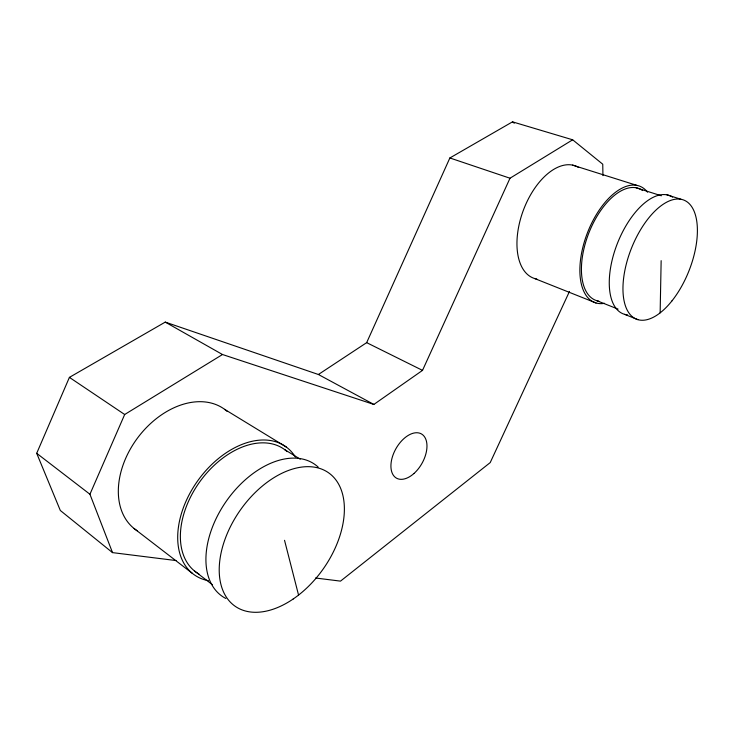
<?xml version="1.0" encoding="UTF-8"?>
<svg xmlns="http://www.w3.org/2000/svg" width="734" height="734" viewBox="0 0 734 734"><rect width="100%" height="100%" fill="white"/><g stroke="black" fill="none" stroke-linecap="round" stroke-linejoin="round"><path stroke-width="1.1" d="M660.141 312.849L661.15 260.653M176.032 560.556L112.522 552.619L60.316 510.479L36.7 453.309L69.409 377.377L165.251 322.107L318.391 374.496L373.863 404.434L422.518 370.376L510.002 178.224L572.667 139.799L602.752 164.214L602.935 175.609M112.522 552.619L89.933 494.257L124.679 414.508L222.503 354.522L373.863 404.434M318.391 374.496L366.661 342.65L449.869 157.966L512.497 121.844L572.667 139.799M569.483 291.416L490.22 462.585L340.503 581.126L315.547 578.007M572.492 165.113L636.837 185.372M666.885 194.831L680.923 199.244M636.094 187.776L661.343 195.776M449.869 157.966L510.002 178.224M596.889 300.711L618.083 309.115M534.737 278.562L596.026 302.968M624.597 314.345L637.938 319.657M366.661 342.65L422.518 370.376M165.251 322.107L222.503 354.522M224.632 409.343L286.379 447.089M284.664 449.612L300.243 459.181M69.409 377.377L124.679 414.508M194.464 570.942L212.383 584.677M512.497 121.844L514.295 123.229M36.7 453.309L89.933 494.257M133.964 528.425L192.446 573.428M284.535 540.307L298.554 595.072M225.852 598.476A80.584 51.151 -54.8 0 1 226.485 500.955A80.584 51.151 -54.8 0 1 318.161 467.081M198.978 574.052A75.62 49.719 -54.3 0 1 199.914 481.605A75.62 49.719 -54.3 0 1 287.159 451.649M208.502 580.713A78.74 51.775 -54.3 0 1 197.235 481.467A78.74 51.775 -54.3 0 1 295.417 457.062M137.203 530.765A74.84 52.793 -53.1 0 1 137.937 437.482A74.84 52.793 -53.1 0 1 227.283 411.49M627.625 314.904A63.537 31.241 -68.5 0 1 616.945 244.587A63.537 31.241 -68.5 0 1 672.628 197.125M598.843 301.16A59.904 30.672 -68.8 0 1 588.989 232.614A59.904 30.672 -68.8 0 1 642.599 190.565M604.568 303.307A62.372 31.938 -68.8 0 1 587.411 232.898A62.372 31.938 -68.8 0 1 647.562 192.207M536.848 279.058A59.894 33.287 -69.6 0 1 523.351 210.273A59.894 33.287 -69.6 0 1 578.631 167.499M293.178 599.008A81.456 50.829 -55 0 0 329.364 473.366A81.456 50.829 -55 0 0 222.815 546.032A81.456 50.829 -55 0 0 293.178 599.008M671.977 300.857A64.078 30.892 -68.3 0 0 684.813 200.51A64.078 30.892 -68.3 0 0 623.707 277.507A64.078 30.892 -68.3 0 0 671.977 300.857M413.884 473.558A25.396 14.955 -60.6 0 0 421.481 433.959A25.396 14.955 -60.6 0 0 391.461 460.594A25.396 14.955 -60.6 0 0 413.884 473.558"/></g></svg>
